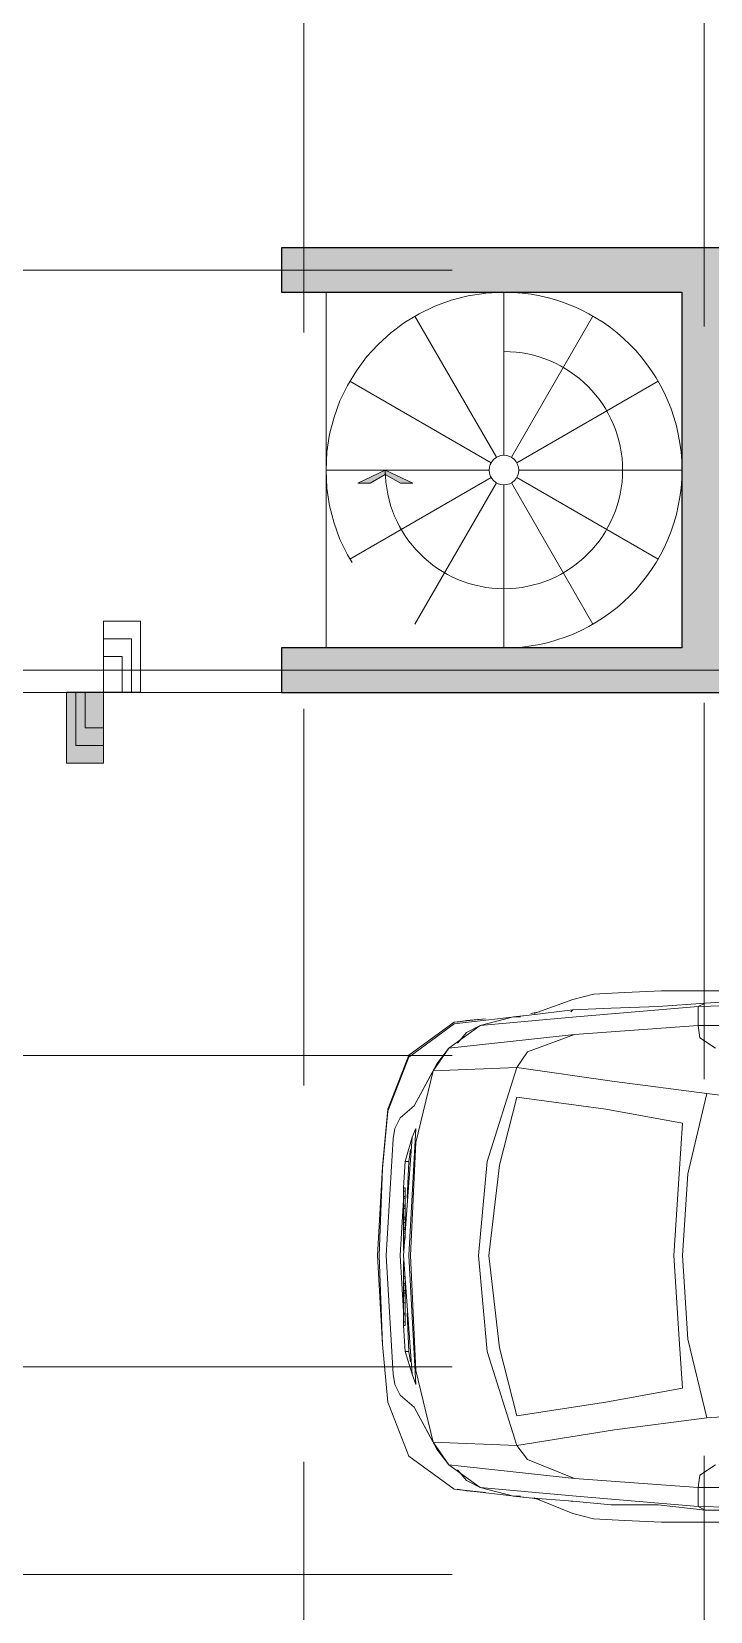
# Model space of a CAD drawing. Header units: metres. Extents: x -54 to 264, y -14 to 31.
# Drawn here: x 37.73 to 40.02, y 3.45 to 8.78 of the extents above; entities that cross this region are included whole.
import ezdxf

# ---------------------------------------------------------------- set-up
doc = ezdxf.new("R2010")
doc.units = ezdxf.units.M
doc.header["$LTSCALE"] = 0.001
doc.linetypes.add('CENTERX2', pattern=[101.6, 63.5, -12.7, 12.7, -12.7])
doc.linetypes.add('HIDDENX2', pattern=[19.05, 12.7, -6.35])
doc.layers.get('0').update_dxf_attribs({"lineweight": 13, "true_color": 0x000000})
for name, color, linetype, lineweight, true_color in [('JACH-Anotaciones-Cambios deNivelPiso', 7, 'Continuous', 13, 0x000000), ('JACH-Anotaciones-Cambios deNivelPiso @ 0.05', 7, 'Continuous', 13, 0x000000), ('JACH-Anotaciones-Cambios deNivelPiso @ 0.075', 7, 'Continuous', 13, 0x000000), ('JACH-Anotaciones-Cambios deNivelPiso @ 0.1', 7, 'Continuous', 13, 0x000000), ('Jach-Anotaciones-Hatch-Lum80%', 250, 'Continuous', 13, 0x333333), ('JACH-Anotaciones-Lineas-EJES', 7, 'CENTERX2', 9, 0x666666), ('JACH-Anotaciones-Textos-Lum100%', 7, 'Continuous', 13, 0x000000), ('JACH-Arq-Lineas-Piso', 7, 'Continuous', 13, 0x1a1a1a), ('JACH-Arq-Líneas-ProyeccionCerramientos', 7, 'HIDDENX2', 13, 0x000000), ('JACH-Arq-Mobiliario01-Autos', 7, 'Continuous', 9, 0x4d4d4d)]:
    doc.layers.add(name, color=color, linetype=linetype, lineweight=lineweight, true_color=true_color)
doc.layers.add('JACH-Arq-Muros01-Carga', color=3, linetype='Continuous', lineweight=25)

# ---------------------------------------------------------------- blocks, each defined once
blk = doc.blocks.new('A$C1acd5600')
for points in [[(0.8346, 2.5626), (0.7288, 2.5568)], [(0.9581, 2.5685), (0.8346, 2.5626)], [(1.2519, 2.5685), (1.199, 2.5685), (1.0874, 2.5685), (0.9581, 2.5685)], [(0.7288, 2.5568), (0.6583, 2.5391), (0.529, 2.4921)], [(0.7876, 2.5097), (0.6583, 2.5039)], [(0.67, 2.4804), (1.0815, 2.5156)], [(0.7876, 2.5097), (0.9463, 2.5156)], [(1.105, 2.5274), (0.9463, 2.5156)], [(2.163, 2.545), (1.0815, 2.5156)], [(1.2108, 2.5333), (1.105, 2.5274), (1.0815, 2.5156)], [(1.0815, 2.5156), (1.0815, 2.451)], [(0.2586, 2.4627), (0.1058, 2.351)], [(0.2586, 2.4568), (0.1058, 2.3452)], [(0.5114, 2.4862), (0.2586, 2.4568)], [(0.2704, 2.4627), (0.2998, 2.4686), (0.3644, 2.4745), (0.2586, 2.4627)], [(0.67, 2.4804), (0.3468, 2.451)], [(0.4585, 2.4804), (0.3468, 2.451)], [(0.3644, 2.4745), (0.3644, 2.4745)], [(0.482, 2.4804), (0.4585, 2.4804), (0.5114, 2.4862)], [(0.4585, 2.4804), (0.4585, 2.4804)], [(0.5114, 2.4862), (0.6583, 2.5039)], [(0.5466, 2.498), (0.5172, 2.4921)], [(0.6524, 2.498), (0.6583, 2.5039)], [(0.3468, 2.451), (0.241, 2.3746)], [(0.241, 2.3746), (0.6642, 2.4216), (0.5055, 2.3628)], [(0.3468, 2.451), (0.2998, 2.4275), (0.2704, 2.3922)], [(0.2998, 2.4275), (0.2998, 2.4275)], [(1.0815, 2.451), (0.6642, 2.4216)], [(1.0874, 2.4098), (1.0815, 2.451), (1.152, 2.451)], [(1.0874, 2.4098), (1.1403, 2.3746)], [(0.1058, 2.351), (0.0353, 2.1688)], [(0.1058, 2.3452), (0.0353, 2.163)], [(0.1881, 2.2981), (0.241, 2.3746), (0.1998, 2.3217)], [(0.5055, 2.3628), (0.4702, 2.3099)], [(0.1998, 2.3217), (0.1234, 2.1806)], [(0.1234, 2.1806), (0.1881, 2.2981), (0.1293, 2.0572)], [(0.1881, 2.2981), (0.4702, 2.3099)], [(0.1998, 2.3217), (0.1998, 2.3217)], [(0.7994, 2.2629), (0.4702, 2.3099), (0.3703, 1.9925)], [(1.1109, 2.2217), (0.7994, 2.2629)], [(0.4114, 1.9808), (0.4702, 2.21), (0.77, 2.1688)], [(1.0462, 1.9514), (1.1109, 2.2217)], [(1.4635, 2.1865), (1.2108, 2.21), (1.1109, 2.2217)], [(0.0353, 2.1688), (0.0176, 1.9749)], [(0.0353, 2.163), (0.0176, 1.969)], [(0.0764, 2.1395), (0.0588, 2.1042)], [(0.0588, 2.1042), (0.0764, 2.1395)], [(0.0764, 2.1395), (0.1234, 2.1806)], [(0.77, 2.1688), (1.0286, 2.1218)], [(0.0529, 2.0689), (0.0588, 2.1042)], [(0.1293, 2.1042), (0.1058, 1.6751)], [(0.1058, 1.6751), (0.1293, 2.1042)], [(0.1293, 2.1042), (0.1176, 2.0748)], [(0.1293, 2.1042), (0.1293, 2.1042)], [(0.1293, 2.1042), (0.1293, 2.1042)], [(1.0286, 2.1218), (1.0168, 1.9514)], [(0.0294, 1.6751), (0.0529, 2.0689)], [(0.1176, 2.0748), (0.0882, 1.6751)], [(0.1176, 2.0748), (0.094, 1.9925)], [(0.1117, 2.0337), (0.1058, 1.9925), (0.094, 1.9925)], [(0.1293, 2.0572), (0.1117, 1.6751), (0.1293, 1.2872)], [(0, 1.6751), (0.0176, 1.9749)], [(0.094, 1.9925), (0.0882, 1.9043)], [(0.1058, 1.9925), (0.0999, 1.8691)], [(0.3409, 1.6751), (0.3703, 1.9925)], [(0.3762, 1.6751), (0.4114, 1.9808)], [(0.0059, 1.6751), (0.0176, 1.969)], [(0.9992, 1.6751), (1.0168, 1.9514)], [(1.0286, 1.6751), (1.0462, 1.9514)], [(0.0882, 1.6928), (0.0882, 1.9043)], [(0.0882, 1.9043), (0.094, 1.9043)], [(0.0882, 1.6928), (0.0882, 1.8926)], [(0.0882, 1.8926), (0.094, 1.8926)], [(0.0882, 1.875), (0.094, 1.875)], [(0.0882, 1.875), (0.0882, 1.875)], [(0.0882, 1.875), (0.0882, 1.875)], [(0.0882, 1.875), (0.0882, 1.875)], [(0.0882, 1.875), (0.0882, 1.875)], [(0.0882, 1.875), (0.0882, 1.875)], [(0.0882, 1.875), (0.0882, 1.875)], [(0.0882, 1.875), (0.0882, 1.875)], [(0.0882, 1.875), (0.0882, 1.875)], [(0.0882, 1.875), (0.0882, 1.875)], [(0.0882, 1.875), (0.0882, 1.875)], [(0.0882, 1.875), (0.0882, 1.875)], [(0.0882, 1.875), (0.0882, 1.875)], [(0.0882, 1.875), (0.0882, 1.875)], [(0.0882, 1.875), (0.0882, 1.875)], [(0.0882, 1.8691), (0.0882, 1.875)], [(0.0882, 1.8691), (0.0882, 1.8632)], [(0.0882, 1.8691), (0.0882, 1.8691)], [(0.0882, 1.8691), (0.0882, 1.8691)], [(0.0882, 1.8691), (0.0882, 1.8691)], [(0.0882, 1.8691), (0.0882, 1.8691)], [(0.0882, 1.8691), (0.0882, 1.8691)], [(0.0882, 1.8691), (0.0882, 1.8691)], [(0.0882, 1.8691), (0.0882, 1.8691)], [(0.0882, 1.8691), (0.0882, 1.8691)], [(0.0882, 1.8691), (0.0882, 1.8691)], [(0.0882, 1.8691), (0.0882, 1.8691)], [(0.094, 1.8691), (0.0882, 1.8691)], [(0.0882, 1.8691), (0.0882, 1.8691)], [(0.0882, 1.8691), (0.0882, 1.8691)], [(0.0882, 1.8691), (0.0882, 1.8691)], [(0.0882, 1.8632), (0.0882, 1.8691)], [(0.094, 1.9043), (0.094, 1.8162)], [(0.094, 1.8926), (0.094, 1.7927)], [(0.094, 1.875), (0.094, 1.8691)], [(0.094, 1.875), (0.094, 1.875)], [(0.094, 1.875), (0.094, 1.875)], [(0.094, 1.875), (0.094, 1.875)], [(0.094, 1.875), (0.094, 1.875)], [(0.094, 1.875), (0.094, 1.875)], [(0.094, 1.875), (0.094, 1.875)], [(0.094, 1.875), (0.094, 1.875)], [(0.094, 1.875), (0.094, 1.875)], [(0.094, 1.875), (0.094, 1.875)], [(0.094, 1.875), (0.094, 1.875)], [(0.094, 1.8691), (0.094, 1.8691)], [(0.094, 1.8691), (0.094, 1.8691)], [(0.094, 1.8691), (0.094, 1.8691)], [(0.094, 1.8691), (0.094, 1.8691)], [(0.094, 1.8691), (0.094, 1.8691)], [(0.094, 1.8691), (0.094, 1.8691)], [(0.094, 1.8691), (0.094, 1.8691)], [(0.094, 1.8632), (0.094, 1.8691)], [(0.094, 1.8691), (0.094, 1.8632)], [(0.094, 1.8691), (0.094, 1.8691)], [(0.094, 1.8691), (0.094, 1.8691)], [(0.0882, 1.8632), (0.0764, 1.6751)], [(0.0882, 1.8632), (0.0882, 1.8573)], [(0.0882, 1.8632), (0.0882, 1.8632)], [(0.0882, 1.8632), (0.0882, 1.8632)], [(0.0882, 1.8632), (0.0882, 1.8632)], [(0.0882, 1.8632), (0.0882, 1.8632)], [(0.0882, 1.8632), (0.0882, 1.8632)], [(0.0882, 1.8632), (0.0882, 1.8632)], [(0.0882, 1.8632), (0.0882, 1.8632)], [(0.0882, 1.8632), (0.0882, 1.8632)], [(0.0882, 1.8632), (0.0882, 1.8632)], [(0.0882, 1.8632), (0.0882, 1.8632)], [(0.0882, 1.8632), (0.0882, 1.8632)], [(0.0882, 1.8573), (0.0882, 1.8632)], [(0.0882, 1.8573), (0.0882, 1.8573)], [(0.0882, 1.8573), (0.0882, 1.8573)], [(0.0882, 1.8573), (0.0882, 1.8514)], [(0.0882, 1.8573), (0.0882, 1.8573)], [(0.0882, 1.8514), (0.0882, 1.8573)], [(0.0882, 1.8514), (0.0882, 1.8456)], [(0.0882, 1.8514), (0.0882, 1.8514)], [(0.0882, 1.8514), (0.0882, 1.8514)], [(0.0882, 1.8514), (0.0882, 1.8514)], [(0.0882, 1.8514), (0.0882, 1.8514)], [(0.0882, 1.8456), (0.0882, 1.8514)], [(0.0882, 1.8456), (0.0882, 1.8456)], [(0.0882, 1.8456), (0.0882, 1.8456)], [(0.0882, 1.8456), (0.0882, 1.8456)], [(0.0882, 1.8456), (0.0882, 1.8456)], [(0.0882, 1.8456), (0.0882, 1.8456)], [(0.0882, 1.8456), (0.0882, 1.8456)], [(0.0882, 1.8456), (0.0882, 1.8456)], [(0.0882, 1.8456), (0.0882, 1.8456)], [(0.0882, 1.8456), (0.0882, 1.8456)], [(0.0882, 1.8456), (0.0882, 1.8456)], [(0.0882, 1.8456), (0.0882, 1.8456)], [(0.0882, 1.8456), (0.094, 1.8456)], [(0.0882, 1.8456), (0.0882, 1.8456)], [(0.0882, 1.8456), (0.0882, 1.8456)], [(0.0882, 1.8456), (0.0882, 1.8456)], [(0.0882, 1.8456), (0.0882, 1.8456)], [(0.0882, 1.8456), (0.0882, 1.8456)], [(0.0882, 1.8456), (0.0882, 1.8456)], [(0.0882, 1.8456), (0.0882, 1.8456)], [(0.0882, 1.8456), (0.0882, 1.8456)], [(0.0882, 1.8456), (0.0882, 1.8456)], [(0.0882, 1.8456), (0.0882, 1.8456)], [(0.0882, 1.8456), (0.0882, 1.8456)], [(0.0882, 1.8456), (0.0882, 1.8456)], [(0.0882, 1.8456), (0.0882, 1.8456)], [(0.0882, 1.8397), (0.0882, 1.8456)], [(0.0882, 1.8397), (0.0882, 1.8397)], [(0.094, 1.8397), (0.0882, 1.8397)], [(0.0882, 1.8397), (0.0882, 1.8397)], [(0.0882, 1.8397), (0.0882, 1.8397)], [(0.0882, 1.8397), (0.0882, 1.8397)], [(0.0882, 1.8397), (0.0882, 1.8397)], [(0.0882, 1.8103), (0.0882, 1.8338)], [(0.0882, 1.8338), (0.0882, 1.8338)], [(0.0882, 1.8338), (0.0882, 1.8338)], [(0.0882, 1.8338), (0.0882, 1.8338)], [(0.0882, 1.8338), (0.0882, 1.8338)], [(0.0882, 1.8338), (0.0882, 1.8338)], [(0.0882, 1.8338), (0.0882, 1.8338)], [(0.0882, 1.8338), (0.0882, 1.8338)], [(0.0882, 1.8338), (0.0882, 1.8338)], [(0.0882, 1.8338), (0.0882, 1.8338)], [(0.0882, 1.8279), (0.0882, 1.8338)], [(0.0882, 1.8338), (0.094, 1.8338)], [(0.0882, 1.8338), (0.0882, 1.8338)], [(0.0882, 1.8338), (0.0882, 1.8338)], [(0.0882, 1.8338), (0.0882, 1.8338)], [(0.0882, 1.8338), (0.0882, 1.8279)], [(0.0882, 1.8338), (0.0882, 1.8338)], [(0.0882, 1.8279), (0.0882, 1.8279)], [(0.0882, 1.8279), (0.0882, 1.8279)], [(0.0882, 1.8221), (0.0882, 1.8279)], [(0.0882, 1.8279), (0.0882, 1.8221)], [(0.0882, 1.8279), (0.0882, 1.8279)], [(0.0882, 1.8279), (0.0882, 1.8279)], [(0.0882, 1.8279), (0.0882, 1.8279)], [(0.0882, 1.8279), (0.0882, 1.8279)], [(0.0882, 1.8221), (0.0882, 1.8221)], [(0.0882, 1.8162), (0.0882, 1.8221)], [(0.0882, 1.8221), (0.0882, 1.8162)], [(0.0882, 1.8221), (0.0882, 1.8221)], [(0.0882, 1.8221), (0.0882, 1.8221)], [(0.0882, 1.8162), (0.0882, 1.8162)], [(0.0882, 1.8162), (0.0882, 1.8162)], [(0.0882, 1.8162), (0.0882, 1.8162)], [(0.0882, 1.8162), (0.0882, 1.8162)], [(0.0882, 1.8162), (0.0882, 1.8162)], [(0.0882, 1.8103), (0.0882, 1.8162)], [(0.0882, 1.8162), (0.0882, 1.8103)], [(0.0882, 1.8162), (0.0882, 1.8162)], [(0.0882, 1.8162), (0.0882, 1.8162)], [(0.0882, 1.8162), (0.0882, 1.8162)], [(0.0882, 1.8162), (0.0882, 1.8162)], [(0.0882, 1.8162), (0.0882, 1.8162)], [(0.0882, 1.8162), (0.0882, 1.8162)], [(0.094, 1.8632), (0.094, 1.8632)], [(0.094, 1.8632), (0.094, 1.8632)], [(0.094, 1.8632), (0.094, 1.8632)], [(0.094, 1.8632), (0.094, 1.8632)], [(0.094, 1.8632), (0.094, 1.8632)], [(0.094, 1.8632), (0.094, 1.8632)], [(0.094, 1.8573), (0.094, 1.8632), (0.094, 1.8573)], [(0.094, 1.8632), (0.094, 1.8632)], [(0.094, 1.8632), (0.094, 1.8632)], [(0.094, 1.8632), (0.094, 1.8632)], [(0.094, 1.8632), (0.094, 1.8632)], [(0.094, 1.8573), (0.094, 1.8573)], [(0.094, 1.8573), (0.094, 1.8573)], [(0.094, 1.8573), (0.094, 1.8573)], [(0.094, 1.8514), (0.094, 1.8573)], [(0.094, 1.8573), (0.094, 1.8514)], [(0.094, 1.8573), (0.094, 1.8573)], [(0.094, 1.8514), (0.094, 1.8514)], [(0.094, 1.8514), (0.094, 1.8514)], [(0.094, 1.8514), (0.094, 1.8514)], [(0.094, 1.8456), (0.094, 1.8514)], [(0.094, 1.8514), (0.094, 1.8456)], [(0.094, 1.8514), (0.094, 1.8514)], [(0.094, 1.8456), (0.094, 1.8456)], [(0.094, 1.8456), (0.094, 1.8456)], [(0.094, 1.8456), (0.094, 1.8456)], [(0.094, 1.8456), (0.094, 1.8456)], [(0.094, 1.8456), (0.094, 1.8456)], [(0.094, 1.8456), (0.094, 1.8456)], [(0.094, 1.8456), (0.094, 1.8456)], [(0.094, 1.8456), (0.094, 1.8456)], [(0.094, 1.8456), (0.094, 1.8456)], [(0.094, 1.8456), (0.094, 1.8397)], [(0.094, 1.8456), (0.094, 1.8456)], [(0.094, 1.8456), (0.094, 1.8456)], [(0.094, 1.8456), (0.094, 1.8456)], [(0.094, 1.8456), (0.094, 1.8456)], [(0.094, 1.8456), (0.094, 1.8456)], [(0.094, 1.8456), (0.094, 1.8456)], [(0.094, 1.8456), (0.094, 1.8456)], [(0.094, 1.8456), (0.094, 1.8456)], [(0.094, 1.8456), (0.094, 1.8456)], [(0.094, 1.8456), (0.094, 1.8456)], [(0.094, 1.8456), (0.094, 1.8456)], [(0.094, 1.8456), (0.094, 1.8456)], [(0.094, 1.8397), (0.094, 1.8397)], [(0.094, 1.8338), (0.094, 1.8103)], [(0.094, 1.8338), (0.094, 1.8338)], [(0.094, 1.8338), (0.094, 1.8338)], [(0.094, 1.8338), (0.094, 1.8338)], [(0.094, 1.8338), (0.094, 1.8338)], [(0.094, 1.8338), (0.094, 1.8338)], [(0.094, 1.8279), (0.094, 1.8338)], [(0.094, 1.8338), (0.094, 1.8279)], [(0.094, 1.8338), (0.094, 1.8338)], [(0.094, 1.8338), (0.094, 1.8338)], [(0.094, 1.8338), (0.094, 1.8338)], [(0.094, 1.8338), (0.094, 1.8338)], [(0.094, 1.8338), (0.094, 1.8338)], [(0.094, 1.8338), (0.094, 1.8338)], [(0.094, 1.8338), (0.094, 1.8338)], [(0.094, 1.8338), (0.094, 1.8338)], [(0.094, 1.8338), (0.094, 1.8338)], [(0.094, 1.8338), (0.094, 1.8338)], [(0.094, 1.8338), (0.094, 1.8338)], [(0.094, 1.8338), (0.094, 1.8338)], [(0.094, 1.8338), (0.094, 1.8338)], [(0.094, 1.8279), (0.094, 1.8279)], [(0.094, 1.8279), (0.094, 1.8279)], [(0.094, 1.8279), (0.094, 1.8279)], [(0.094, 1.8279), (0.094, 1.8279)], [(0.094, 1.8221), (0.094, 1.8279)], [(0.094, 1.8279), (0.094, 1.8221)], [(0.094, 1.8279), (0.094, 1.8279)], [(0.094, 1.8279), (0.094, 1.8279)], [(0.094, 1.8162), (0.094, 1.8221)], [(0.094, 1.8221), (0.094, 1.8162)], [(0.094, 1.8221), (0.094, 1.8221)], [(0.094, 1.8221), (0.094, 1.8221)], [(0.094, 1.8221), (0.094, 1.8221)], [(0.094, 1.8162), (0.094, 1.8162)], [(0.094, 1.8162), (0.094, 1.8162)], [(0.094, 1.8162), (0.094, 1.8162)], [(0.094, 1.8162), (0.094, 1.8162)], [(0.094, 1.8162), (0.094, 1.8162)], [(0.094, 1.8162), (0.094, 1.8162)], [(0.094, 1.8103), (0.094, 1.8162)], [(0.094, 1.8162), (0.094, 1.8103)], [(0.094, 1.8162), (0.094, 1.8162)], [(0.094, 1.8162), (0.094, 1.8162)], [(0.094, 1.8162), (0.094, 1.8162)], [(0.094, 1.8162), (0.094, 1.8162)], [(0.0882, 1.8103), (0.0882, 1.8103)], [(0.0882, 1.8103), (0.0882, 1.8103)], [(0.0882, 1.8044), (0.0882, 1.8103)], [(0.0882, 1.8103), (0.0882, 1.8103)], [(0.0882, 1.8103), (0.0882, 1.8103)], [(0.0882, 1.8103), (0.0882, 1.8103)], [(0.0882, 1.8103), (0.0882, 1.8103)], [(0.0882, 1.8103), (0.0882, 1.8103)], [(0.0882, 1.8103), (0.0882, 1.8103)], [(0.0882, 1.8103), (0.0882, 1.8103)], [(0.0882, 1.8103), (0.0882, 1.8103)], [(0.0882, 1.8044), (0.0882, 1.8044)], [(0.0882, 1.8044), (0.0882, 1.8044)], [(0.0882, 1.8044), (0.0882, 1.8044)], [(0.0882, 1.8044), (0.0882, 1.8044)], [(0.0882, 1.8044), (0.0882, 1.8044)], [(0.0882, 1.8044), (0.0882, 1.8044)], [(0.0882, 1.8044), (0.0882, 1.8044)], [(0.0882, 1.8044), (0.0882, 1.8044)], [(0.0882, 1.8044), (0.0882, 1.8044)], [(0.0882, 1.8044), (0.0882, 1.8044)], [(0.0882, 1.8044), (0.0882, 1.8044)], [(0.0882, 1.8044), (0.0882, 1.8044)], [(0.0882, 1.8044), (0.0882, 1.8044)], [(0.0882, 1.8044), (0.0882, 1.8044)], [(0.0882, 1.8044), (0.0882, 1.8044)], [(0.094, 1.8044), (0.094, 1.8044), (0.0882, 1.8044)], [(0.0882, 1.7868), (0.0882, 1.7986), (0.094, 1.7986), (0.094, 1.7868)], [(0.0882, 1.7868), (0.0882, 1.7809)], [(0.0882, 1.7868), (0.0882, 1.7868)], [(0.0882, 1.7868), (0.0882, 1.7868)], [(0.0882, 1.7868), (0.0882, 1.7868)], [(0.0882, 1.7868), (0.0882, 1.7868)], [(0.0882, 1.7868), (0.0882, 1.7868)], [(0.0882, 1.7868), (0.0882, 1.7868)], [(0.0882, 1.7868), (0.0882, 1.7868)], [(0.0882, 1.7868), (0.0882, 1.7868)], [(0.0882, 1.7868), (0.0882, 1.7868)], [(0.0882, 1.7868), (0.0882, 1.7868)], [(0.0882, 1.7868), (0.0882, 1.7868)], [(0.0882, 1.7868), (0.0882, 1.7868)], [(0.0882, 1.7868), (0.0882, 1.7868)], [(0.0882, 1.7868), (0.0882, 1.7868)], [(0.0882, 1.7868), (0.0882, 1.7868)], [(0.0882, 1.7868), (0.0882, 1.7868)], [(0.0882, 1.7868), (0.0882, 1.7868)], [(0.0882, 1.7868), (0.0882, 1.7868)], [(0.094, 1.7868), (0.0882, 1.7868)], [(0.0882, 1.7868), (0.0882, 1.7868)], [(0.0882, 1.7868), (0.0882, 1.7868)], [(0.0882, 1.7868), (0.0882, 1.7868)], [(0.0882, 1.7868), (0.0882, 1.7868)], [(0.0882, 1.7868), (0.0882, 1.7868)], [(0.0882, 1.7868), (0.0882, 1.7868)], [(0.0882, 1.7809), (0.0882, 1.7868)], [(0.0882, 1.7809), (0.0882, 1.775)], [(0.0882, 1.7809), (0.0882, 1.7809)], [(0.0882, 1.7809), (0.0882, 1.7809)], [(0.0882, 1.7809), (0.0882, 1.7809)], [(0.0882, 1.7809), (0.0882, 1.7809)], [(0.0882, 1.7809), (0.0882, 1.7809)], [(0.0882, 1.775), (0.0882, 1.7809)], [(0.0882, 1.775), (0.0882, 1.7692)], [(0.0882, 1.775), (0.0882, 1.775)], [(0.0882, 1.775), (0.0882, 1.775)], [(0.0882, 1.775), (0.0882, 1.775)], [(0.0882, 1.775), (0.0882, 1.775)], [(0.0882, 1.7692), (0.0882, 1.775)], [(0.0882, 1.7692), (0.0882, 1.7692)], [(0.0882, 1.7692), (0.0882, 1.7692)], [(0.0882, 1.7692), (0.0882, 1.7692)], [(0.0882, 1.7692), (0.0882, 1.7692)], [(0.0882, 1.7692), (0.0882, 1.7692)], [(0.0882, 1.7692), (0.0882, 1.7692)], [(0.0882, 1.7692), (0.0882, 1.7692)], [(0.0882, 1.7692), (0.0882, 1.7692)], [(0.0882, 1.7692), (0.0882, 1.7692)], [(0.0882, 1.7692), (0.0882, 1.7692)], [(0.0882, 1.7692), (0.0882, 1.7692)], [(0.0882, 1.7692), (0.094, 1.7692)], [(0.0882, 1.7692), (0.0882, 1.7692)], [(0.0882, 1.7692), (0.0882, 1.7692)], [(0.0882, 1.7692), (0.0882, 1.7692)], [(0.0882, 1.7692), (0.0882, 1.7692)], [(0.0882, 1.7692), (0.0882, 1.7692)], [(0.0882, 1.7692), (0.0882, 1.7692)], [(0.0882, 1.7692), (0.0882, 1.7692)], [(0.0882, 1.7692), (0.0882, 1.7692)], [(0.0882, 1.7692), (0.0882, 1.7692)], [(0.0882, 1.7692), (0.0882, 1.7692)], [(0.0882, 1.7692), (0.0882, 1.7692)], [(0.0882, 1.7633), (0.0882, 1.7692)], [(0.0882, 1.7633), (0.0882, 1.7633)], [(0.0882, 1.7633), (0.0882, 1.7633)], [(0.0882, 1.7633), (0.0882, 1.7633)], [(0.0882, 1.7633), (0.0882, 1.7633)], [(0.0882, 1.7633), (0.0882, 1.7633)], [(0.0882, 1.7633), (0.0882, 1.7633)], [(0.0882, 1.7633), (0.0882, 1.7633)], [(0.0882, 1.7633), (0.0882, 1.7633)], [(0.094, 1.7633), (0.0882, 1.7633)], [(0.094, 1.8103), (0.094, 1.8103)], [(0.094, 1.8103), (0.094, 1.8103)], [(0.094, 1.8103), (0.094, 1.8103)], [(0.094, 1.8103), (0.094, 1.8103)], [(0.094, 1.8103), (0.094, 1.8103)], [(0.094, 1.8103), (0.094, 1.8103)], [(0.094, 1.8103), (0.094, 1.8103)], [(0.094, 1.8103), (0.094, 1.8103)], [(0.094, 1.8103), (0.094, 1.8044)], [(0.094, 1.8103), (0.094, 1.8103)], [(0.094, 1.8103), (0.094, 1.8103)], [(0.094, 1.8044), (0.094, 1.8044)], [(0.094, 1.8044), (0.094, 1.8044)], [(0.094, 1.8044), (0.094, 1.8044)], [(0.094, 1.8044), (0.094, 1.8044)], [(0.094, 1.8044), (0.094, 1.8044)], [(0.094, 1.8044), (0.094, 1.8044)], [(0.094, 1.8044), (0.094, 1.8044)], [(0.094, 1.8044), (0.094, 1.8044)], [(0.094, 1.8044), (0.094, 1.8044)], [(0.094, 1.7868), (0.094, 1.7868)], [(0.094, 1.7868), (0.094, 1.7809)], [(0.094, 1.7868), (0.094, 1.7868)], [(0.094, 1.7868), (0.094, 1.7868)], [(0.094, 1.7868), (0.094, 1.7868)], [(0.094, 1.7868), (0.094, 1.7868)], [(0.094, 1.7868), (0.094, 1.7868)], [(0.094, 1.7868), (0.094, 1.7868)], [(0.094, 1.7868), (0.094, 1.7868)], [(0.094, 1.7868), (0.094, 1.7868)], [(0.094, 1.7868), (0.094, 1.7868)], [(0.094, 1.7868), (0.094, 1.7868)], [(0.094, 1.7868), (0.094, 1.7868)], [(0.094, 1.7868), (0.094, 1.7868)], [(0.094, 1.7868), (0.094, 1.7868)], [(0.094, 1.7868), (0.094, 1.7868)], [(0.094, 1.7868), (0.094, 1.7868)], [(0.094, 1.7868), (0.094, 1.7868)], [(0.094, 1.7868), (0.094, 1.7868)], [(0.094, 1.7868), (0.094, 1.7868)], [(0.094, 1.7868), (0.094, 1.7868)], [(0.094, 1.7868), (0.094, 1.7868)], [(0.094, 1.7809), (0.094, 1.7868)], [(0.094, 1.7809), (0.094, 1.7809)], [(0.094, 1.7809), (0.094, 1.7809)], [(0.094, 1.775), (0.094, 1.7809)], [(0.094, 1.7809), (0.094, 1.775)], [(0.094, 1.7809), (0.094, 1.7809)], [(0.094, 1.7809), (0.094, 1.7809)], [(0.094, 1.775), (0.094, 1.775)], [(0.094, 1.775), (0.094, 1.775)], [(0.094, 1.7692), (0.094, 1.775)], [(0.094, 1.775), (0.094, 1.7692)], [(0.094, 1.775), (0.094, 1.775)], [(0.094, 1.775), (0.094, 1.775)], [(0.094, 1.7692), (0.094, 1.7692)], [(0.094, 1.7692), (0.094, 1.7692)], [(0.094, 1.7692), (0.094, 1.7692)], [(0.094, 1.7692), (0.094, 1.7692)], [(0.094, 1.7692), (0.094, 1.7692)], [(0.094, 1.7692), (0.094, 1.7692)], [(0.094, 1.7692), (0.094, 1.7692)], [(0.094, 1.7692), (0.094, 1.7692)], [(0.094, 1.7692), (0.094, 1.7692)], [(0.094, 1.7692), (0.094, 1.7692)], [(0.094, 1.7692), (0.094, 1.7633)], [(0.094, 1.7692), (0.094, 1.7692)], [(0.094, 1.7692), (0.094, 1.7692)], [(0.094, 1.7692), (0.094, 1.7692)], [(0.094, 1.7692), (0.094, 1.7692)], [(0.094, 1.7692), (0.094, 1.7692)], [(0.094, 1.7692), (0.094, 1.7692)], [(0.094, 1.7692), (0.094, 1.7692)], [(0.094, 1.7692), (0.094, 1.7692)], [(0.094, 1.7692), (0.094, 1.7692)], [(0.094, 1.7692), (0.094, 1.7692)], [(0.094, 1.7633), (0.094, 1.7633)], [(0.094, 1.7633), (0.094, 1.7633)], [(0.094, 1.7633), (0.094, 1.7633)], [(0.0882, 1.7574), (0.094, 1.7574)], [(0.0882, 1.7515), (0.0882, 1.7574)], [(0.094, 1.7515), (0.0882, 1.7515)], [(0.0882, 1.7339), (0.094, 1.7339)], [(0.0882, 1.7339), (0.0882, 1.7339)], [(0.0882, 1.728), (0.0882, 1.7339)], [(0.094, 1.728), (0.0882, 1.728)], [(0.0882, 1.7221), (0.0882, 1.7221)], [(0.0882, 1.7221), (0.0882, 1.7221)], [(0.0882, 1.7221), (0.0882, 1.7221)], [(0.0882, 1.7221), (0.0882, 1.7221)], [(0.0882, 1.7221), (0.0882, 1.7221)], [(0.0882, 1.7221), (0.0882, 1.7221)], [(0.0882, 1.7221), (0.0882, 1.7221)], [(0.0882, 1.7221), (0.0882, 1.7221)], [(0.0882, 1.7221), (0.0882, 1.7221)], [(0.0882, 1.7221), (0.0882, 1.7221)], [(0.0882, 1.7221), (0.0882, 1.7221)], [(0.0882, 1.7221), (0.0882, 1.7221)], [(0.0882, 1.7221), (0.0882, 1.7221)], [(0.0882, 1.7221), (0.0882, 1.7221)], [(0.0882, 1.7163), (0.0882, 1.7221)], [(0.0882, 1.7163), (0.0882, 1.7104)], [(0.0882, 1.7163), (0.0882, 1.7163)], [(0.0882, 1.7163), (0.0882, 1.7163)], [(0.0882, 1.7163), (0.0882, 1.7163)], [(0.0882, 1.7163), (0.0882, 1.7163)], [(0.0882, 1.7163), (0.0882, 1.7163)], [(0.0882, 1.7163), (0.0882, 1.7163)], [(0.0882, 1.7163), (0.0882, 1.7163)], [(0.0882, 1.7104), (0.0882, 1.7163)], [(0.0882, 1.7104), (0.0882, 1.7104), (0.0882, 1.7104)], [(0.0882, 1.7104), (0.0882, 1.7104)], [(0.0882, 1.7104), (0.0882, 1.7104)], [(0.0882, 1.7104), (0.0882, 1.7104)], [(0.0882, 1.7104), (0.0882, 1.7104)], [(0.0882, 1.7104), (0.0882, 1.7104)], [(0.0882, 1.7104), (0.0882, 1.7104)], [(0.0882, 1.7104), (0.0882, 1.7104)], [(0.0882, 1.7104), (0.0882, 1.7104)], [(0.0882, 1.7104), (0.0882, 1.7045)], [(0.0882, 1.7104), (0.0882, 1.7104)], [(0.0882, 1.7104), (0.0882, 1.7104)], [(0.0882, 1.7104), (0.0882, 1.7104)], [(0.0882, 1.7045), (0.0882, 1.7104)], [(0.094, 1.7574), (0.094, 1.7515)], [(0.094, 1.7574), (0.094, 1.7574)], [(0.094, 1.7574), (0.094, 1.7574)], [(0.094, 1.7574), (0.094, 1.7574)], [(0.094, 1.7574), (0.094, 1.7574)], [(0.094, 1.7574), (0.094, 1.7574)], [(0.094, 1.7574), (0.094, 1.7574)], [(0.094, 1.7574), (0.094, 1.7574)], [(0.094, 1.7574), (0.094, 1.7574)], [(0.094, 1.7574), (0.094, 1.7574)], [(0.094, 1.7574), (0.094, 1.7574)], [(0.094, 1.7574), (0.094, 1.7574)], [(0.094, 1.7574), (0.094, 1.7574)], [(0.094, 1.7574), (0.094, 1.7574)], [(0.094, 1.7515), (0.094, 1.7457)], [(0.094, 1.7515), (0.094, 1.7515)], [(0.094, 1.7515), (0.094, 1.7515)], [(0.094, 1.7515), (0.094, 1.7515)], [(0.094, 1.7515), (0.094, 1.7515)], [(0.094, 1.7515), (0.094, 1.7515)], [(0.094, 1.7515), (0.094, 1.7515)], [(0.094, 1.7515), (0.094, 1.7515)], [(0.094, 1.7515), (0.094, 1.7515)], [(0.094, 1.7515), (0.094, 1.7515)], [(0.094, 1.7515), (0.094, 1.7515)], [(0.094, 1.7515), (0.094, 1.7515)], [(0.094, 1.7515), (0.094, 1.7515)], [(0.094, 1.7515), (0.094, 1.7515)], [(0.094, 1.7457), (0.094, 1.7515)], [(0.094, 1.7457), (0.094, 1.7457)], [(0.094, 1.7457), (0.094, 1.7457)], [(0.094, 1.7457), (0.094, 1.7457)], [(0.094, 1.7457), (0.094, 1.7398)], [(0.094, 1.7457), (0.094, 1.7457)], [(0.094, 1.7398), (0.094, 1.7457)], [(0.094, 1.7398), (0.094, 1.7398)], [(0.094, 1.7398), (0.094, 1.7398)], [(0.094, 1.7398), (0.094, 1.7398)], [(0.094, 1.7398), (0.094, 1.7398)], [(0.094, 1.7398), (0.094, 1.7398)], [(0.094, 1.7398), (0.094, 1.7398)], [(0.094, 1.7398), (0.094, 1.7398)], [(0.094, 1.7398), (0.094, 1.7398)], [(0.094, 1.7398), (0.094, 1.7398)], [(0.094, 1.7339), (0.094, 1.7398)], [(0.094, 1.7339), (0.094, 1.7339)], [(0.094, 1.7339), (0.094, 1.7339)], [(0.094, 1.7339), (0.094, 1.7339)], [(0.094, 1.7339), (0.094, 1.7339)], [(0.094, 1.7339), (0.094, 1.7339)], [(0.094, 1.7339), (0.094, 1.7339)], [(0.0176, 1.3754), (0, 1.6751)], [(0.0059, 1.6751), (0.0176, 1.3754)], [(0.0294, 1.6751), (0.0529, 1.2754)], [(0.0764, 1.6751), (0.0882, 1.487)], [(0.0882, 1.7045), (0.0882, 1.7045)], [(0.0882, 1.7045), (0.0882, 1.7045)], [(0.0882, 1.7045), (0.0882, 1.7045)], [(0.0882, 1.6986), (0.0882, 1.7045)], [(0.0882, 1.6986), (0.0882, 1.6986)], [(0.0882, 1.6986), (0.0882, 1.6986)], [(0.0882, 1.6751), (0.1176, 1.2754)], [(0.0882, 1.4518), (0.0882, 1.6575)], [(0.0882, 1.44), (0.0882, 1.6575)], [(0.1058, 1.6751), (0.1293, 1.2402)], [(0.1058, 1.6751), (0.1293, 1.2402)], [(0.3703, 1.3519), (0.3409, 1.6751)], [(0.3762, 1.6751), (0.4114, 1.3636)], [(1.0168, 1.393), (0.9992, 1.6751)], [(1.0286, 1.6751), (1.0462, 1.393)], [(0.0882, 1.634), (0.0882, 1.6399)], [(0.0882, 1.6399), (0.0882, 1.6399)], [(0.0882, 1.634), (0.0882, 1.634)], [(0.0882, 1.5987), (0.0882, 1.6046)], [(0.0882, 1.6046), (0.094, 1.6046)], [(0.0882, 1.5987), (0.0882, 1.5987)], [(0.0882, 1.5987), (0.0882, 1.5987)], [(0.0882, 1.5987), (0.0882, 1.5987)], [(0.0882, 1.5987), (0.0882, 1.5987)], [(0.0882, 1.5987), (0.0882, 1.5928)], [(0.0882, 1.5987), (0.0882, 1.5987)], [(0.0882, 1.5987), (0.0882, 1.5987)], [(0.0882, 1.5987), (0.0882, 1.5987)], [(0.0882, 1.5987), (0.0882, 1.5987)], [(0.0882, 1.5987), (0.0882, 1.5987)], [(0.0882, 1.5987), (0.0882, 1.5987)], [(0.0882, 1.5987), (0.0882, 1.5987)], [(0.0882, 1.5987), (0.0882, 1.5987)], [(0.0882, 1.5987), (0.0882, 1.5987)], [(0.0882, 1.5987), (0.0882, 1.5987)], [(0.094, 1.5987), (0.0882, 1.5987)], [(0.0882, 1.5987), (0.0882, 1.5987)], [(0.0882, 1.5987), (0.0882, 1.5987)], [(0.0882, 1.5987), (0.0882, 1.5987)], [(0.0882, 1.5987), (0.0882, 1.5987)], [(0.0882, 1.5928), (0.0882, 1.5987)], [(0.0882, 1.5928), (0.0882, 1.587)], [(0.0882, 1.5928), (0.0882, 1.5928)], [(0.0882, 1.5928), (0.0882, 1.5928)], [(0.0882, 1.5928), (0.0882, 1.5928)], [(0.0882, 1.5928), (0.0882, 1.5928)], [(0.0882, 1.5928), (0.0882, 1.5928)], [(0.0882, 1.5928), (0.0882, 1.5928)], [(0.0882, 1.5928), (0.0882, 1.5928)], [(0.0882, 1.5928), (0.0882, 1.5928)], [(0.0882, 1.5928), (0.0882, 1.5928)], [(0.0882, 1.587), (0.0882, 1.5928)], [(0.0882, 1.587), (0.0882, 1.5811)], [(0.0882, 1.587), (0.0882, 1.587)], [(0.0882, 1.587), (0.0882, 1.587)], [(0.0882, 1.587), (0.0882, 1.587)], [(0.0882, 1.587), (0.0882, 1.587)], [(0.0882, 1.587), (0.0882, 1.587)], [(0.0882, 1.5811), (0.0882, 1.587)], [(0.0882, 1.5811), (0.0882, 1.5811)], [(0.0882, 1.5811), (0.0882, 1.5811)], [(0.0882, 1.5811), (0.0882, 1.5811)], [(0.0882, 1.5811), (0.0882, 1.5811)], [(0.0882, 1.5811), (0.0882, 1.5811)], [(0.0882, 1.5811), (0.0882, 1.5811)], [(0.0882, 1.5811), (0.0882, 1.5811)], [(0.0882, 1.5811), (0.0882, 1.5811)], [(0.0882, 1.5811), (0.0882, 1.5811)], [(0.0882, 1.5811), (0.0882, 1.5811)], [(0.0882, 1.5811), (0.0882, 1.5811)], [(0.0882, 1.5811), (0.094, 1.5811)], [(0.0882, 1.5811), (0.0882, 1.5811)], [(0.0882, 1.5811), (0.0882, 1.5811)], [(0.0882, 1.5811), (0.0882, 1.5811)], [(0.0882, 1.5811), (0.0882, 1.5811)], [(0.0882, 1.5752), (0.0882, 1.5811)], [(0.0882, 1.5752), (0.0882, 1.5752)], [(0.0882, 1.5752), (0.0882, 1.5752)], [(0.0882, 1.5752), (0.0882, 1.5752)], [(0.0882, 1.5752), (0.0882, 1.5752)], [(0.0882, 1.5752), (0.0882, 1.5752)], [(0.0882, 1.5752), (0.0882, 1.5752)], [(0.0882, 1.5752), (0.0882, 1.5752)], [(0.0882, 1.5752), (0.0882, 1.5752)], [(0.0882, 1.5752), (0.0882, 1.5752)], [(0.0882, 1.5752), (0.0882, 1.5752)], [(0.0882, 1.5752), (0.0882, 1.5752)], [(0.0882, 1.5752), (0.0882, 1.5752)], [(0.0882, 1.5752), (0.0882, 1.5752)], [(0.0882, 1.5752), (0.0882, 1.5752)], [(0.0882, 1.5752), (0.0882, 1.5752)], [(0.0882, 1.5752), (0.0882, 1.5752)], [(0.094, 1.5752), (0.0882, 1.5752)], [(0.094, 1.5576), (0.094, 1.5517), (0.0882, 1.5517)], [(0.0882, 1.5576), (0.094, 1.5576)], [(0.0882, 1.5576), (0.0882, 1.5576)], [(0.0882, 1.5517), (0.0882, 1.5576)], [(0.0882, 1.5458), (0.094, 1.5458)], [(0.0882, 1.5458), (0.0882, 1.5458)], [(0.0882, 1.5458), (0.0882, 1.5458)], [(0.0882, 1.5458), (0.0882, 1.5458)], [(0.0882, 1.5458), (0.0882, 1.5458)], [(0.0882, 1.5458), (0.0882, 1.5458)], [(0.0882, 1.5458), (0.0882, 1.5458)], [(0.0882, 1.5458), (0.0882, 1.5458)], [(0.0882, 1.5458), (0.0882, 1.5458)], [(0.0882, 1.5458), (0.0882, 1.5458)], [(0.0882, 1.5458), (0.0882, 1.5458)], [(0.0882, 1.5458), (0.0882, 1.5458)], [(0.0882, 1.5458), (0.0882, 1.5458)], [(0.0882, 1.5458), (0.0882, 1.5458)], [(0.0882, 1.5458), (0.0882, 1.5458)], [(0.0882, 1.5458), (0.0882, 1.5458)], [(0.0882, 1.5458), (0.0882, 1.5458)], [(0.0882, 1.5399), (0.0882, 1.5458)], [(0.094, 1.5987), (0.094, 1.5987)], [(0.094, 1.5987), (0.094, 1.5987)], [(0.094, 1.5987), (0.094, 1.5987)], [(0.094, 1.5987), (0.094, 1.5987)], [(0.094, 1.5987), (0.094, 1.5987)], [(0.094, 1.5987), (0.094, 1.5987)], [(0.094, 1.5987), (0.094, 1.5987)], [(0.094, 1.5987), (0.094, 1.5987)], [(0.094, 1.5987), (0.094, 1.5987)], [(0.094, 1.5987), (0.094, 1.5987)], [(0.094, 1.5928), (0.094, 1.5987)], [(0.094, 1.5987), (0.094, 1.5928)], [(0.094, 1.5987), (0.094, 1.5987)], [(0.094, 1.5987), (0.094, 1.5987)], [(0.094, 1.5987), (0.094, 1.5987)], [(0.094, 1.5987), (0.094, 1.5987)], [(0.094, 1.5928), (0.094, 1.5928)], [(0.094, 1.5928), (0.094, 1.5928)], [(0.094, 1.5928), (0.094, 1.5928)], [(0.094, 1.5928), (0.094, 1.5928)], [(0.094, 1.5928), (0.094, 1.5928)], [(0.094, 1.587), (0.094, 1.5928)], [(0.094, 1.5928), (0.094, 1.587)], [(0.094, 1.5928), (0.094, 1.5928)], [(0.094, 1.5928), (0.094, 1.5928)], [(0.094, 1.5928), (0.094, 1.5928)], [(0.094, 1.5928), (0.094, 1.5928)], [(0.094, 1.5928), (0.094, 1.5928)], [(0.094, 1.587), (0.094, 1.587)], [(0.094, 1.587), (0.094, 1.587)], [(0.094, 1.587), (0.094, 1.587)], [(0.094, 1.5811), (0.094, 1.587)], [(0.094, 1.587), (0.094, 1.5811)], [(0.094, 1.587), (0.094, 1.587)], [(0.094, 1.587), (0.094, 1.587)], [(0.094, 1.5811), (0.094, 1.5811)], [(0.094, 1.5811), (0.094, 1.5811)], [(0.094, 1.5811), (0.094, 1.5811)], [(0.094, 1.5811), (0.094, 1.5811)], [(0.094, 1.5811), (0.094, 1.5811)], [(0.094, 1.5811), (0.094, 1.5811)], [(0.094, 1.5811), (0.094, 1.5811)], [(0.094, 1.5811), (0.094, 1.5811)], [(0.094, 1.5811), (0.094, 1.5811)], [(0.094, 1.5811), (0.094, 1.5811)], [(0.094, 1.5811), (0.094, 1.5752)], [(0.094, 1.5811), (0.094, 1.5811)], [(0.094, 1.5811), (0.094, 1.5811)], [(0.094, 1.5752), (0.094, 1.5752)], [(0.094, 1.5752), (0.094, 1.5752)], [(0.094, 1.5752), (0.094, 1.5752)], [(0.094, 1.5752), (0.094, 1.5752)], [(0.094, 1.5752), (0.094, 1.5752)], [(0.094, 1.5752), (0.094, 1.5752)], [(0.094, 1.5752), (0.094, 1.5752)], [(0.094, 1.5752), (0.094, 1.5752)], [(0.094, 1.5752), (0.094, 1.5752)], [(0.094, 1.5752), (0.094, 1.5752)], [(0.094, 1.5752), (0.094, 1.5752)], [(0.094, 1.5752), (0.094, 1.5693)], [(0.094, 1.5752), (0.094, 1.5752)], [(0.094, 1.5693), (0.094, 1.5752)], [(0.094, 1.5693), (0.094, 1.5634)], [(0.094, 1.5693), (0.094, 1.5693)], [(0.094, 1.5693), (0.094, 1.5693)], [(0.094, 1.5693), (0.094, 1.5693)], [(0.094, 1.5693), (0.094, 1.5693)], [(0.094, 1.5693), (0.094, 1.5693)], [(0.094, 1.5693), (0.094, 1.5693)], [(0.094, 1.5634), (0.094, 1.5693)], [(0.094, 1.5634), (0.094, 1.5634)], [(0.094, 1.5576), (0.094, 1.5634)], [(0.094, 1.5634), (0.094, 1.5634)], [(0.094, 1.5634), (0.094, 1.5634)], [(0.094, 1.5634), (0.094, 1.5634)], [(0.094, 1.5634), (0.094, 1.5634)], [(0.094, 1.5634), (0.094, 1.5634)], [(0.094, 1.5634), (0.094, 1.5634)], [(0.094, 1.5634), (0.094, 1.5576)], [(0.094, 1.5576), (0.094, 1.5576)], [(0.094, 1.5576), (0.094, 1.5576)], [(0.094, 1.5576), (0.094, 1.5576)], [(0.094, 1.5576), (0.094, 1.5576)], [(0.094, 1.5576), (0.094, 1.5576)], [(0.094, 1.5576), (0.094, 1.5576)], [(0.094, 1.5576), (0.094, 1.5576)], [(0.094, 1.5576), (0.094, 1.5576)], [(0.094, 1.5576), (0.094, 1.5576)], [(0.094, 1.5576), (0.094, 1.5576)], [(0.094, 1.5576), (0.094, 1.5576)], [(0.094, 1.5576), (0.094, 1.5576)], [(0.094, 1.5576), (0.094, 1.5576)], [(0.094, 1.5576), (0.094, 1.5576)], [(0.094, 1.5576), (0.094, 1.5576)], [(0.094, 1.5517), (0.094, 1.4518)], [(0.094, 1.5458), (0.094, 1.5399)], [(0.094, 1.5458), (0.094, 1.5458)], [(0.094, 1.5458), (0.094, 1.5458)], [(0.094, 1.5458), (0.094, 1.5458)], [(0.094, 1.5458), (0.094, 1.5458)], [(0.094, 1.5458), (0.094, 1.5458)], [(0.094, 1.5458), (0.094, 1.5458)], [(0.094, 1.5458), (0.094, 1.5458)], [(0.094, 1.5458), (0.094, 1.5458)], [(0.094, 1.5458), (0.094, 1.5458)], [(0.094, 1.5458), (0.094, 1.5458)], [(0.094, 1.5458), (0.094, 1.5458)], [(0.0882, 1.5399), (0.0882, 1.5341)], [(0.0882, 1.5399), (0.0882, 1.5399)], [(0.0882, 1.5399), (0.0882, 1.5399)], [(0.0882, 1.5399), (0.0882, 1.5399)], [(0.0882, 1.5399), (0.0882, 1.5399)], [(0.0882, 1.5399), (0.0882, 1.5399)], [(0.0882, 1.5399), (0.0882, 1.5399)], [(0.0882, 1.5399), (0.0882, 1.5399)], [(0.0882, 1.5399), (0.0882, 1.5399)], [(0.0882, 1.5399), (0.0882, 1.5399)], [(0.0882, 1.5399), (0.0882, 1.5399)], [(0.0882, 1.5399), (0.0882, 1.5399)], [(0.0882, 1.5399), (0.0882, 1.5399)], [(0.0882, 1.5399), (0.0882, 1.5399)], [(0.094, 1.5399), (0.0882, 1.5399)], [(0.0882, 1.5399), (0.0882, 1.5399)], [(0.0882, 1.5399), (0.0882, 1.5399)], [(0.0882, 1.5341), (0.0882, 1.5399)], [(0.0882, 1.5341), (0.0882, 1.5282)], [(0.0882, 1.5341), (0.0882, 1.5341)], [(0.0882, 1.5341), (0.0882, 1.5341)], [(0.0882, 1.5341), (0.0882, 1.5341)], [(0.0882, 1.5341), (0.0882, 1.5341)], [(0.0882, 1.5282), (0.0882, 1.5341)], [(0.0882, 1.5282), (0.0882, 1.5282)], [(0.0882, 1.5282), (0.0882, 1.5282)], [(0.0882, 1.5282), (0.0882, 1.5282)], [(0.0882, 1.5282), (0.0882, 1.5282)], [(0.0882, 1.5282), (0.0882, 1.5282)], [(0.0882, 1.5282), (0.0882, 1.5282)], [(0.0882, 1.5282), (0.0882, 1.5282)], [(0.0882, 1.5282), (0.0882, 1.5282)], [(0.0882, 1.5282), (0.0882, 1.5223)], [(0.0882, 1.5282), (0.0882, 1.5282)], [(0.0882, 1.5223), (0.0882, 1.5282)], [(0.0882, 1.5223), (0.0882, 1.5164)], [(0.0882, 1.5223), (0.0882, 1.5223)], [(0.0882, 1.5223), (0.0882, 1.5223)], [(0.0882, 1.5223), (0.0882, 1.5223)], [(0.0882, 1.5223), (0.0882, 1.5223)], [(0.0882, 1.5223), (0.0882, 1.5223)], [(0.0882, 1.5223), (0.0882, 1.5223)], [(0.0882, 1.5223), (0.0882, 1.5223)], [(0.0882, 1.5223), (0.0882, 1.5223)], [(0.0882, 1.5164), (0.0882, 1.5223)], [(0.0882, 1.5164), (0.0882, 1.5164)], [(0.0882, 1.5164), (0.0882, 1.5164)], [(0.0882, 1.5164), (0.0882, 1.5164)], [(0.0882, 1.5164), (0.0882, 1.5164)], [(0.0882, 1.5164), (0.0882, 1.5164)], [(0.0882, 1.5164), (0.0882, 1.5164)], [(0.0882, 1.5164), (0.094, 1.5164)], [(0.0882, 1.5164), (0.0882, 1.5164)], [(0.0882, 1.5164), (0.0882, 1.5164)], [(0.094, 1.5164), (0.0882, 1.5164)], [(0.0882, 1.5164), (0.0882, 1.5164)], [(0.0882, 1.5164), (0.0882, 1.5164)], [(0.0882, 1.5164), (0.0882, 1.5164)], [(0.0882, 1.5164), (0.0882, 1.5164)], [(0.0882, 1.5164), (0.0882, 1.5164)], [(0.0882, 1.5164), (0.0882, 1.5164)], [(0.0882, 1.5164), (0.0882, 1.5164)], [(0.0882, 1.5164), (0.0882, 1.5164)], [(0.0882, 1.5164), (0.0882, 1.5164)], [(0.0882, 1.5164), (0.0882, 1.5164)], [(0.0882, 1.5164), (0.0882, 1.5164)], [(0.0882, 1.5164), (0.0882, 1.5164)], [(0.0882, 1.5164), (0.0882, 1.5164)], [(0.0882, 1.5164), (0.0882, 1.5164)], [(0.0882, 1.5164), (0.0882, 1.5164)], [(0.094, 1.5399), (0.094, 1.5399)], [(0.094, 1.5399), (0.094, 1.5399)], [(0.094, 1.5399), (0.094, 1.5399)], [(0.094, 1.5399), (0.094, 1.5399)], [(0.094, 1.5399), (0.094, 1.5399)], [(0.094, 1.5399), (0.094, 1.5399)], [(0.094, 1.5399), (0.094, 1.5399)], [(0.094, 1.5399), (0.094, 1.5399)], [(0.094, 1.5399), (0.094, 1.5399)], [(0.094, 1.5341), (0.094, 1.5399)], [(0.094, 1.5399), (0.094, 1.5341)], [(0.094, 1.5399), (0.094, 1.5399)], [(0.094, 1.5399), (0.094, 1.5399)], [(0.094, 1.5341), (0.094, 1.5341)], [(0.094, 1.5341), (0.094, 1.5341)], [(0.094, 1.5282), (0.094, 1.5341)], [(0.094, 1.5341), (0.094, 1.5282)], [(0.094, 1.5341), (0.094, 1.5341)], [(0.094, 1.5341), (0.094, 1.5341)], [(0.094, 1.5282), (0.094, 1.5282)], [(0.094, 1.5282), (0.094, 1.5282)], [(0.094, 1.5282), (0.094, 1.44)], [(0.094, 1.5282), (0.094, 1.5282)], [(0.094, 1.5282), (0.094, 1.5282)], [(0.094, 1.5282), (0.094, 1.5282)], [(0.094, 1.5282), (0.094, 1.5282)], [(0.094, 1.5282), (0.094, 1.5282)], [(0.094, 1.5282), (0.094, 1.5282)], [(0.094, 1.5282), (0.094, 1.5282)], [(0.094, 1.5282), (0.094, 1.5282)], [(0.094, 1.5223), (0.094, 1.5282)], [(0.094, 1.5282), (0.094, 1.5223)], [(0.094, 1.5223), (0.094, 1.5223)], [(0.094, 1.5223), (0.094, 1.5223)], [(0.094, 1.5223), (0.094, 1.5223)], [(0.094, 1.5223), (0.094, 1.5223)], [(0.094, 1.5223), (0.094, 1.5223)], [(0.094, 1.5223), (0.094, 1.5223)], [(0.094, 1.5164), (0.094, 1.5223)], [(0.094, 1.5223), (0.094, 1.5164)], [(0.094, 1.5223), (0.094, 1.5223)], [(0.094, 1.5164), (0.094, 1.5164)], [(0.094, 1.5164), (0.094, 1.5164)], [(0.094, 1.5164), (0.094, 1.5164)], [(0.094, 1.5164), (0.094, 1.5164)], [(0.094, 1.5164), (0.094, 1.5164)], [(0.094, 1.5164), (0.094, 1.5164)], [(0.094, 1.5164), (0.094, 1.5164)], [(0.094, 1.5164), (0.094, 1.5164)], [(0.094, 1.5164), (0.094, 1.5164)], [(0.094, 1.5164), (0.094, 1.5164)], [(0.094, 1.5164), (0.094, 1.5164)], [(0.094, 1.5164), (0.094, 1.5164)], [(0.094, 1.5164), (0.094, 1.5164)], [(0.094, 1.5164), (0.094, 1.5164)], [(0.094, 1.5164), (0.094, 1.5164)], [(0.094, 1.5164), (0.094, 1.5164)], [(0.094, 1.5164), (0.094, 1.5164)], [(0.094, 1.4812), (0.094, 1.5047), (0.094, 1.4812), (0.094, 1.5105), (0.094, 1.4753)], [(0.094, 1.5105), (0.094, 1.5105)], [(0.094, 1.5047), (0.094, 1.5047)], [(0.0882, 1.4753), (0.0882, 1.4812), (0.094, 1.4812)], [(0.094, 1.4753), (0.0882, 1.4753)], [(0.094, 1.4518), (0.0882, 1.4518)], [(0.0882, 1.44), (0.094, 1.3519)], [(0.094, 1.44), (0.0882, 1.44)], [(0.094, 1.4812), (0.094, 1.4812)], [(0.0999, 1.4812), (0.1058, 1.3519)], [(1.0286, 1.2284), (1.0168, 1.393)], [(1.0462, 1.393), (1.1109, 1.1285)], [(0.0353, 1.1814), (0.0176, 1.3754)], [(0.0353, 1.1814), (0.0176, 1.3754)], [(0.1176, 1.2754), (0.094, 1.3519)], [(0.1117, 1.3166), (0.1058, 1.3519), (0.094, 1.3519)], [(0.7994, 1.0874), (0.4702, 1.0345), (0.3703, 1.3519)], [(0.4114, 1.3636), (0.4702, 1.1344), (0.77, 1.1814)], [(0.1234, 1.1638), (0.1881, 1.0462), (0.1293, 1.2872)], [(0.0529, 1.2754), (0.0588, 1.2402)], [(0.0764, 1.2049), (0.0588, 1.2402)], [(0.0588, 1.2402), (0.0764, 1.2049)], [(0.1293, 1.2402), (0.1293, 1.2402), (0.1176, 1.2754)], [(0.1293, 1.2402), (0.1293, 1.2402)], [(0.77, 1.1814), (1.0286, 1.2284)], [(0.1058, 0.9992), (0.0353, 1.1814)], [(0.1058, 0.9992), (0.0353, 1.1814)], [(0.0764, 1.2049), (0.1234, 1.1638)], [(0.1998, 1.0227), (0.1234, 1.1638)], [(1.1109, 1.1285), (0.7994, 1.0874)], [(1.4635, 1.1579), (1.2108, 1.1344), (1.1109, 1.1285)], [(0.1881, 1.0462), (0.4702, 1.0345)], [(0.1881, 1.0462), (0.241, 0.9698), (0.1998, 1.0227)], [(0.1998, 1.0227), (0.1998, 1.0227)], [(0.5055, 0.9874), (0.4702, 1.0345)], [(0.1058, 0.9992), (0.2586, 0.8875), (0.1058, 0.9992)], [(0.241, 0.9698), (0.6642, 0.9228), (0.5055, 0.9874)], [(0.3468, 0.8934), (0.241, 0.9698)], [(1.0874, 0.9345), (1.1403, 0.9698)], [(0.2998, 0.9169), (0.2704, 0.9522)], [(0.3468, 0.8934), (0.2998, 0.9169)], [(0.2998, 0.9169), (0.2998, 0.9169)], [(0.6642, 0.9228), (1.0815, 0.8934)], [(1.0874, 0.9345), (1.0815, 0.8934), (1.152, 0.8934)], [(0.5114, 0.8581), (0.2586, 0.8875)], [(0.2998, 0.8816), (0.3644, 0.8758), (0.2586, 0.8875)], [(0.2704, 0.8875), (0.2998, 0.8816)], [(0.67, 0.864), (0.3468, 0.8934)], [(0.4585, 0.864), (0.3468, 0.8934)], [(0.3644, 0.8758), (0.3644, 0.8758)], [(0.482, 0.864), (0.4585, 0.864), (0.5114, 0.8581)], [(0.4585, 0.864), (0.4585, 0.864)], [(0.5114, 0.8581), (0.6583, 0.8464)], [(0.5466, 0.8523), (0.5172, 0.8581)], [(0.7288, 0.7876), (0.6583, 0.8052), (0.529, 0.8581)], [(1.0815, 0.8287), (0.67, 0.864)], [(1.0815, 0.8287), (1.0815, 0.8934)], [(0.6524, 0.8464), (0.6583, 0.8464)], [(0.7876, 0.8346), (0.6583, 0.8464)], [(0.9463, 0.8346), (0.7876, 0.8346)], [(1.105, 0.817), (0.9463, 0.8346)], [(2.163, 0.8052), (1.0815, 0.8287)], [(1.2108, 0.817), (1.105, 0.817), (1.0815, 0.8287)], [(0.8346, 0.7817), (0.7288, 0.7876)], [(0.9581, 0.7758), (0.8346, 0.7817)], [(1.2519, 0.7758), (1.199, 0.7758), (1.0874, 0.7758), (0.9581, 0.7758)]]:
    blk.add_lwpolyline(points)
blk = doc.blocks.new('A$Cc30910b3')
at = {"linetype": 'HIDDENX2', "lineweight": 0, "ltscale": 100}
h = blk.add_hatch(color=256, dxfattribs=at)
h.dxf.hatch_style = 1
h.paths.add_polyline_path([(-0.4, 0), (-0.4932, -0.0442), (-0.4511, -0.0442), (-0.4, -0.0147)])
h = blk.add_hatch(color=256, dxfattribs=at)
h.dxf.hatch_style = 1
h.paths.add_polyline_path([(-0.4, 0), (-0.3068, -0.0442), (-0.3489, -0.0442), (-0.4, -0.0147)])
for points in [[(-0.4, 0), (-0.4932, -0.0442), (-0.4511, -0.0442), (-0.4, -0.0147)], [(-0.4, 0), (-0.3068, -0.0442), (-0.3489, -0.0442), (-0.4, -0.0147)]]:
    blk.add_lwpolyline(points, close=True, dxfattribs=at)
at = {"lineweight": 0, "ltscale": 100}
blk.add_arc((0, 0), 0.4, 180, 90, dxfattribs=at)
blk = doc.blocks.new('*U127')
at = {"lineweight": 0, "ltscale": 100}
h = blk.add_hatch(color=256, dxfattribs=at)
h.dxf.hatch_style = 1
h.paths.add_polyline_path([(0, 0), (0, -1.25), (2.4, -1.25), (2.4, 0)])
for points in [[(-2.4, 1.25), (-2.4, 0), (0, 0), (0, 1.25)], [(0, 0), (0, -1.25), (2.4, -1.25), (2.4, 0)]]:
    blk.add_lwpolyline(points, close=True, dxfattribs=at)
blk = doc.blocks.new('*U308')
at = {"layer": 'JACH-Anotaciones-Cambios deNivelPiso @ 0.05', "xscale": 0.05, "yscale": 0.05, "zscale": 0.05, "rotation": 270}
blk.add_blockref('*U127', (37.9709, 6.551), dxfattribs=at)
at = {"layer": 'JACH-Anotaciones-Cambios deNivelPiso @ 0.075', "xscale": 0.075, "yscale": 0.075, "zscale": 0.075, "rotation": 270}
blk.add_blockref('*U127', (37.9709, 6.551), dxfattribs=at)
at = {"layer": 'JACH-Anotaciones-Cambios deNivelPiso @ 0.1', "xscale": 0.1, "yscale": 0.1, "zscale": 0.1, "rotation": 270}
blk.add_blockref('*U127', (37.9709, 6.551), dxfattribs=at)

msp = doc.modelspace()

# ---------------------------------------------------------------- hatches: boundary and pattern name
at = {"layer": 'Jach-Anotaciones-Hatch-Lum80%', "ltscale": 100}
msp.add_hatch(color=256, dxfattribs=at).paths.add_polyline_path([(40.0709, 6.55), (40.0709, 8.05), (38.5709, 8.05), (38.5709, 7.9), (39.9209, 7.9), (39.9209, 6.7), (38.5709, 6.7), (38.5709, 6.55)])

# ---------------------------------------------------------------- linework, layer by layer
at = {"layer": 'JACH-Anotaciones-Lineas-EJES', "ltscale": 100}
for points in [[(38.6459, -2.3956), (38.6459, 25.8947)], [(39.9959, -2.375), (39.9959, 25.89)], [(22.6359, 7.975), (52.1472, 7.975)], [(-4.3309, 6.625), (52.1472, 6.625)], [(22.6359, 5.325), (52.1472, 5.325)], [(22.6359, 4.275), (52.1472, 4.275)], [(22.6359, 3.575), (52.1472, 3.575)]]:
    msp.add_lwpolyline(points, dxfattribs=at)
at = {"layer": 'JACH-Arq-Lineas-Piso', "linetype": 'HIDDENX2', "ltscale": 100}
msp.add_lwpolyline([(39.3209, 7.9, 1), (39.3209, 6.7, 1)], format="xyb", dxfattribs=at)
at = {"layer": 'JACH-Arq-Lineas-Piso', "ltscale": 100}
for points in [[(39.3209, 7.35), (39.3209, 7.9)], [(39.3459, 7.3433), (39.6209, 7.8196)], [(39.3642, 7.325), (39.8405, 7.6)], [(39.3209, 7.25), (39.3209, 6.7)], [(39.3459, 7.2567), (39.6209, 6.7804)], [(39.3642, 7.275), (39.8405, 7)], [(39.3709, 7.3), (39.9209, 7.3)], [(38.5709, 6.55), (37.3709, 6.55)]]:
    msp.add_lwpolyline(points, dxfattribs=at)
msp.add_lwpolyline([(39.3209, 7.9, -1), (39.3209, 6.7, -1)], format="xyb", dxfattribs=at)
at = {"layer": 'JACH-Arq-Lineas-Piso', "linetype": 'HIDDENX2', "ltscale": 100}
for points in [[(39.2959, 7.3433), (39.0209, 7.8196)], [(39.2776, 7.325), (38.8013, 7.6)], [(39.2709, 7.3), (38.7209, 7.3)], [(39.3709, 7.3), (39.9209, 7.3), (39.9209, 6.7), (38.7209, 6.7), (38.7209, 7.3), (39.2709, 7.3)], [(39.2776, 7.275), (38.8013, 7)], [(39.2959, 7.2567), (39.0209, 6.7804)]]:
    msp.add_lwpolyline(points, dxfattribs=at)
at = {"layer": 'JACH-Arq-Lineas-Piso', "ltscale": 100}
msp.add_circle((39.3209, 7.3), 0.05, dxfattribs=at)
at = {"layer": 'JACH-Arq-Líneas-ProyeccionCerramientos', "lineweight": 0, "ltscale": 100}
msp.add_lwpolyline([(38.7209, 7.9), (38.7209, 6.7)], dxfattribs=at)
at = {"layer": 'JACH-Arq-Muros01-Carga', "ltscale": 100}
msp.add_lwpolyline([(38.5709, 8.05), (38.5709, 7.9), (39.9209, 7.9), (39.9209, 6.7), (38.5709, 6.7), (38.5709, 6.55), (40.0709, 6.55), (40.0709, 8.05)], close=True, dxfattribs=at)

# ---------------------------------------------------------------- block references
at = {"layer": 'JACH-Anotaciones-Cambios deNivelPiso', "lineweight": 0}
msp.add_blockref('*U308', (0, 0), dxfattribs=at)
at = {"layer": 'JACH-Anotaciones-Textos-Lum100%', "ltscale": 100}
msp.add_blockref('A$Cc30910b3', (39.3209, 7.3), dxfattribs=at)
at = {"layer": 'JACH-Arq-Mobiliario01-Autos', "ltscale": 100}
msp.add_blockref('A$C1acd5600', (38.8942, 2.975), dxfattribs=at)

doc.saveas('drawing.dxf')
